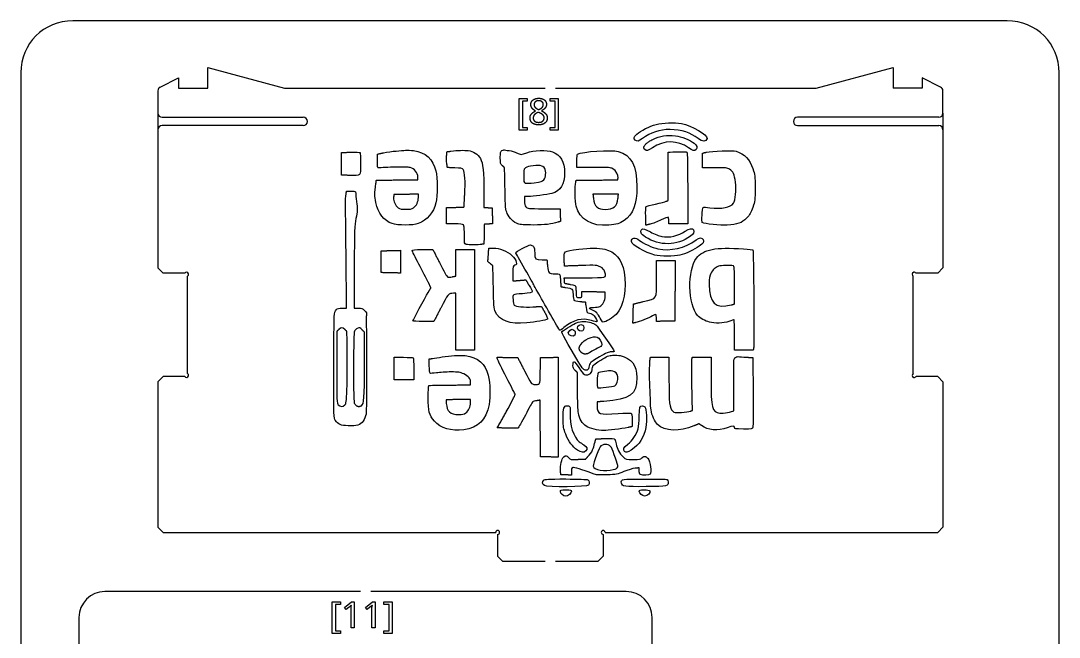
# Model space of a CAD drawing. Header units: millimetres. Extents: x 0 to 201, y 0 to 341.
# Drawn here: x 0 to 100, y 110.6 to 170 of the extents above; entities that cross this region are included whole.
import ezdxf

# ---------------------------------------------------------------- set-up
doc = ezdxf.new("R2010")
doc.units = ezdxf.units.MM
for name, color, linetype in [('Sketch', 7, 'CONTINUOUS'), ('Sketch002', 7, 'CONTINUOUS'), ('Sketch008', 7, 'CONTINUOUS'), ('Sketch011', 7, 'CONTINUOUS'), ('Sketch012', 7, 'CONTINUOUS')]:
    doc.layers.add(name, color=color, linetype=linetype)

msp = doc.modelspace()

# ---------------------------------------------------------------- linework, layer by layer
at = {"layer": 'Sketch'}
for p, q in [((95, 170), (5, 170)), ((0, 165), (0, 5)), ((100, 5), (100, 165))]:
    msp.add_line(p, q, dxfattribs=at)
for centre, start, end in [((5, 165), 90, 180), ((95, 165), 0, 90)]:
    msp.add_arc(centre, 5, start, end, dxfattribs=at)
at = {"layer": 'Sketch002'}
for p, q in [((32.7, 115), (8.1, 115)), ((58.3, 115), (33.7, 115)), ((5.6, 112.5), (5.6, 7.3)), ((60.8, 103.13), (60.8, 112.5))]:
    msp.add_line(p, q, dxfattribs=at)
for centre, start, end in [((8.1, 112.5), 90, 180), ((58.3, 112.5), 0, 90)]:
    msp.add_arc(centre, 2.5, start, end, dxfattribs=at)
at = {"layer": 'Sketch008'}
for p, q in [((18, 165.5), (25.41, 163.51)), ((18, 163.5), (18, 165.5)), ((76.59, 163.51), (84, 165.5)), ((84, 165.5), (84, 163.5)), ((13.42, 163.61), (15.2, 164.5)), ((15.2, 164.5), (15.2, 163.5)), ((88.58, 163.61), (86.8, 164.5)), ((86.8, 164.5), (86.8, 163.5)), ((13.2, 163.25), (13.2, 161.1)), ((15.2, 163.5), (18, 163.5)), ((25.52, 163.5), (50.5, 163.5)), ((51.5, 163.5), (76.48, 163.5)), ((86.8, 163.5), (84, 163.5)), ((88.8, 161.1), (88.8, 163.25)), ((13.2, 161.1), (13.2, 159.5)), ((88.8, 161.1), (88.8, 159.5)), ((13.6, 160.7), (27.2, 160.7)), ((88.4, 160.7), (74.8, 160.7)), ((13.2, 159.5), (13.2, 146.18)), ((27.2, 159.9), (13.6, 159.9)), ((74.8, 159.9), (88.4, 159.9)), ((88.8, 159.5), (88.8, 146.18)), ((13.7, 145.68), (13.2, 146.18)), ((88.8, 146.18), (88.3, 145.68)), ((15.79, 145.68), (13.7, 145.68)), ((16.07, 136), (16.07, 145.4)), ((85.94, 136), (85.94, 145.4)), ((88.3, 145.68), (86.21, 145.68)), ((13.2, 135.22), (13.7, 135.72)), ((13.2, 135.22), (13.2, 121.2)), ((15.79, 135.72), (13.7, 135.72)), ((88.3, 135.72), (86.21, 135.72)), ((88.3, 135.72), (88.8, 135.22)), ((88.8, 135.22), (88.8, 121.2)), ((13.7, 120.7), (13.2, 121.2)), ((88.8, 121.2), (88.3, 120.7)), ((13.7, 120.7), (45.74, 120.7)), ((45.92, 120.51), (45.92, 118.4)), ((56.08, 120.51), (56.08, 118.4)), ((56.26, 120.7), (88.3, 120.7)), ((46.42, 117.9), (45.92, 118.4)), ((56.08, 118.4), (55.58, 117.9)), ((50.5, 117.9), (46.42, 117.9)), ((55.58, 117.9), (51.5, 117.9))]:
    msp.add_line(p, q, dxfattribs=at)
for centre, radius, start, end in [((13.6, 163.25), 0.4, 116.5651, 180), ((25.52, 163.9), 0.4, -105, -90), ((76.48, 163.9), 0.4, -90, -75), ((88.4, 163.25), 0.4, 0, 63.4349), ((13.6, 161.1), 0.4, 180, -90), ((88.4, 161.1), 0.4, -90, 0), ((27.2, 160.3), 0.4, -90, 90), ((74.8, 160.3), 0.4, 90, -90), ((13.6, 159.5), 0.4, 90, 180), ((88.4, 159.5), 0.4, 0, 90), ((15.96, 145.57), 0.2, -60, 150), ((86.04, 145.57), 0.2, 30, 180), ((86.04, 145.57), 0.2, 180, -120), ((15.96, 135.83), 0.2, -150, 60), ((86.04, 135.83), 0.2, 120, 180), ((86.04, 135.83), 0.2, 180, -30), ((45.92, 120.7), 0.187, 0, 180), ((45.92, 120.7), 0.187, -90, 0), ((56.08, 120.7), 0.187, 0, 180), ((56.08, 120.7), 0.187, 180, -90)]:
    msp.add_arc(centre, radius, start, end, dxfattribs=at)
at = {"layer": 'Sketch011'}
for points, degree in [([(59.33, 159.07), (59.69, 159.4), (60.56, 159.85), (61.18, 160.01)], 3), ([(61.18, 160.01), (61.83, 160.18), (62.94, 160.22), (63.62, 160.09)], 3), ([(63.62, 160.09), (64.62, 159.9), (66.16, 159), (66.09, 158.65)], 3), ([(63.62, 160.09), (63.62, 160.09)], 1), ([(59.15, 158.51), (58.98, 158.69), (59, 158.77), (59.33, 159.07)], 3), ([(62.54, 159.52), (61.52, 159.52), (60.64, 159.24), (59.87, 158.65)], 3), ([(60.87, 158.57), (61.58, 158.91), (62.19, 159.01), (63.05, 158.92)], 3), ([(65.22, 158.65), (64.55, 159.21), (63.61, 159.52), (62.54, 159.52)], 3), ([(59.87, 158.65), (59.5, 158.37), (59.33, 158.34), (59.15, 158.51)], 3), ([(60.1, 157.58), (59.71, 157.98), (60.87, 158.57)], 2), ([(64.31, 157.75), (63.24, 158.5), (61.95, 158.51), (60.83, 157.77)], 3), ([(63.05, 158.92), (63.58, 158.86), (64.46, 158.51), (64.85, 158.2)], 3), ([(63.05, 158.92), (63.05, 158.92)], 1), ([(64.85, 158.2), (65.13, 157.98), (65.2, 157.75), (65.03, 157.58)], 3), ([(66.09, 158.65), (66.02, 158.33), (65.6, 158.33), (65.22, 158.65)], 3), ([(30.88, 157.31), (31.75, 157.33)], 1), ([(30.88, 156.22), (30.88, 157.31)], 1), ([(31.75, 157.33), (32.23, 157.34), (32.64, 157.32), (32.67, 157.3)], 3), ([(32.67, 157.3), (32.7, 157.27), (32.72, 156.78), (32.72, 156.2)], 3), ([(32.67, 157.3), (32.67, 157.3)], 1), ([(34.34, 157.15), (34.94, 157.28)], 1), ([(34.34, 156.48), (34.34, 157.15)], 1), ([(34.94, 157.28), (35.27, 157.35), (35.81, 157.43), (36.14, 157.45)], 3), ([(36.14, 157.45), (36.48, 157.48), (36.88, 157.51), (37.05, 157.53)], 3), ([(37.05, 157.53), (37.21, 157.54), (37.56, 157.52), (37.82, 157.49)], 3), ([(37.82, 157.49), (38.95, 157.34), (39.71, 156.65), (39.98, 155.53)], 3), ([(37.82, 157.49), (37.82, 157.49)], 1), ([(41.03, 156.24), (41, 156.46), (40.99, 156.8), (41.01, 157)], 3), ([(41.01, 157), (41.03, 157.38)], 1), ([(41.03, 157.38), (41.41, 157.43)], 1), ([(41.41, 157.43), (42.11, 157.52), (42.68, 157.54), (43.08, 157.49)], 3), ([(43.08, 157.49), (43.59, 157.42), (44.01, 157.14), (44.26, 156.72)], 3), ([(43.08, 157.49), (43.08, 157.49)], 1), ([(46.18, 156.82), (46.18, 157.33), (46.2, 157.42), (46.32, 157.49)], 3), ([(46.32, 157.49), (46.4, 157.53), (46.5, 157.57), (46.53, 157.56)], 3), ([(46.53, 157.56), (46.56, 157.56), (46.79, 157.52), (47.02, 157.49)], 3), ([(47.02, 157.49), (47.26, 157.45), (47.59, 157.36), (47.75, 157.27)], 3), ([(47.02, 157.49), (47.02, 157.49)], 1), ([(47.75, 157.27), (48.13, 157.08), (48.22, 157.08), (48.73, 157.28)], 3), ([(48.73, 157.28), (49.33, 157.51), (50.7, 157.57), (51.19, 157.38)], 3), ([(51.19, 157.38), (51.98, 157.08), (52.35, 156.43), (52.37, 155.35)], 3), ([(53.55, 156.48), (53.55, 156.83), (53.57, 157.13), (53.61, 157.15)], 3), ([(53.61, 157.15), (54.02, 157.4), (56.88, 157.58), (57.53, 157.4)], 3), ([(57.53, 157.4), (58.82, 157.03), (59.33, 156.08), (59.33, 153.99)], 3), ([(57.53, 157.4), (57.53, 157.4)], 1), ([(60.83, 157.77), (60.38, 157.48), (60.24, 157.44), (60.1, 157.58)], 3), ([(62.34, 157.34), (62.55, 157.35)], 1), ([(62.34, 155.01), (62.34, 157.34)], 1), ([(62.55, 157.35), (63.21, 157.37), (63.98, 157.38), (64.09, 157.36)], 3), ([(64.09, 157.36), (64.21, 157.33), (64.22, 157.05), (64.22, 153.88)], 3), ([(64.09, 157.36), (64.09, 157.36)], 1), ([(65.03, 157.58), (64.88, 157.44), (64.69, 157.48), (64.31, 157.75)], 3), ([(65.65, 157.24), (66.04, 157.34)], 1), ([(65.65, 156.54), (65.65, 157.24)], 1), ([(66.04, 157.34), (66.51, 157.45), (68.61, 157.52), (68.88, 157.43)], 3), ([(68.88, 157.43), (69.71, 157.15), (70.21, 156.63), (70.5, 155.75)], 3), ([(68.88, 157.43), (68.88, 157.43)], 1), ([(30.88, 155.13), (30.88, 156.22)], 1), ([(32.72, 156.2), (32.72, 154.98), (32.81, 155.07), (31.63, 155.1)], 3), ([(34.43, 155.82), (34.37, 155.81), (34.34, 156), (34.34, 156.48)], 3), ([(41.08, 155.85), (41.03, 156.24)], 1), ([(44.26, 156.72), (44.51, 156.3), (44.6, 155.43), (44.6, 153.46)], 3), ([(46.39, 156.03), (46.19, 156.21), (46.18, 156.26), (46.18, 156.82)], 3), ([(46.59, 155.84), (46.39, 156.03)], 1), ([(50.46, 155.77), (50.3, 156.06), (49.87, 156.13), (49.07, 155.99)], 3), ([(53.55, 155.85), (53.55, 156.48)], 1), ([(65.65, 155.84), (65.65, 156.54)], 1), ([(31.63, 155.1), (30.88, 155.13)], 1), ([(35.86, 155.89), (35.12, 155.86), (34.48, 155.83), (34.43, 155.82)], 3), ([(37.51, 155.85), (37.3, 155.91), (36.78, 155.92), (35.86, 155.89)], 3), ([(38.24, 154.96), (38.23, 155.35), (37.92, 155.74), (37.51, 155.85)], 3), ([(39.98, 155.53), (40.13, 154.87), (40.13, 153.14), (39.97, 152.46)], 3), ([(41.79, 155.83), (41.08, 155.85)], 1), ([(42.61, 155.66), (42.53, 155.78), (42.38, 155.81), (41.79, 155.83)], 3), ([(42.75, 153.22), (42.82, 154.51), (42.77, 155.45), (42.61, 155.66)], 3), ([(46.63, 153.83), (46.59, 155.84)], 1), ([(48.53, 155.78), (48.47, 155.71), (48.43, 155.42), (48.43, 155.03)], 3), ([(48.43, 155.03), (48.43, 154.52), (48.46, 154.4), (48.56, 154.36)], 3), ([(49.07, 155.99), (48.82, 155.94), (48.58, 155.85), (48.53, 155.78)], 3), ([(49.07, 155.99), (49.07, 155.99)], 1), ([(50.37, 154.67), (50.56, 154.89), (50.61, 155.5), (50.46, 155.77)], 3), ([(52.37, 155.35), (52.38, 154.24), (51.97, 153.57), (51.15, 153.36)], 3), ([(55.18, 155.86), (53.55, 155.85)], 1), ([(57.02, 155.74), (56.83, 155.86), (56.66, 155.88), (55.18, 155.86)], 3), ([(57.52, 154.88), (57.54, 155.13), (57.31, 155.54), (57.02, 155.74)], 3), ([(62.34, 152.68), (62.34, 155.01)], 1), ([(66.83, 155.84), (65.65, 155.84)], 1), ([(68.26, 155.69), (68.04, 155.82), (67.87, 155.84), (66.83, 155.84)], 3), ([(68.82, 154.44), (68.72, 155.19), (68.59, 155.49), (68.26, 155.69)], 3), ([(70.5, 155.75), (70.7, 155.17), (70.71, 155.04), (70.71, 153.89)], 3), ([(34.19, 152.5), (34.07, 153.07), (34.07, 153.39), (34.2, 154.32)], 3), ([(34.2, 154.32), (34.24, 154.64)], 1), ([(34.24, 154.64), (36.25, 154.66)], 1), ([(36.25, 154.66), (38.25, 154.68)], 1), ([(38.25, 154.68), (38.24, 154.96)], 1), ([(48.56, 154.36), (48.63, 154.33), (49.03, 154.35), (49.44, 154.39)], 3), ([(49.44, 154.39), (50.11, 154.47), (50.22, 154.5), (50.37, 154.67)], 3), ([(53.47, 152.15), (53.38, 152.49), (53.36, 154.11), (53.44, 154.44)], 3), ([(53.44, 154.44), (53.49, 154.63)], 1), ([(53.49, 154.63), (55.49, 154.65)], 1), ([(55.49, 154.65), (57.49, 154.67)], 1), ([(57.49, 154.67), (57.52, 154.88)], 1), ([(68.62, 152.41), (68.82, 152.72), (68.92, 153.72), (68.82, 154.44)], 3), ([(31.28, 152.04), (31.27, 152.58), (31.29, 153.15), (31.32, 153.3)], 3), ([(31.32, 153.3), (31.38, 153.59)], 1), ([(31.38, 153.59), (31.78, 153.59)], 1), ([(31.78, 153.59), (31.99, 153.59), (32.2, 153.56), (32.22, 153.53)], 3), ([(32.22, 153.53), (32.25, 153.51), (32.27, 153.36), (32.27, 153.22)], 3), ([(32.22, 153.53), (32.22, 153.53)], 1), ([(32.27, 153.22), (32.27, 153.07), (32.31, 152.67), (32.36, 152.34)], 3), ([(35.92, 153.25), (35.9, 152.95)], 1), ([(37.1, 153.27), (35.92, 153.25)], 1), ([(38.29, 153.29), (37.1, 153.27)], 1), ([(38.29, 152.97), (38.29, 153.29)], 1), ([(42.68, 152.04), (42.75, 153.22)], 1), ([(44.6, 153.46), (44.6, 152.01)], 1), ([(46.85, 151.42), (46.68, 151.8), (46.67, 151.93), (46.63, 153.83)], 3), ([(48.87, 153.06), (48.51, 153.06)], 1), ([(48.51, 153.06), (48.51, 152.65)], 1), ([(51.15, 153.36), (50.68, 153.24), (49.31, 153.06), (48.87, 153.06)], 3), ([(56.33, 153.28), (55.1, 153.28)], 1), ([(55.1, 153.28), (55.15, 152.87)], 1), ([(57.55, 153.28), (56.33, 153.28)], 1), ([(57.51, 152.86), (57.55, 153.28)], 1), ([(59.33, 153.99), (59.34, 152.34), (58.95, 151.33), (58.11, 150.75)], 3), ([(64.22, 153.88), (64.22, 150.43)], 1), ([(70.71, 153.89), (70.71, 152.72), (70.7, 152.61), (70.5, 152.02)], 3), ([(31.33, 146.69), (31.31, 149.1), (31.28, 151.51), (31.28, 152.04)], 3), ([(32.36, 152.34), (32.43, 151.8), (32.42, 151.64), (32.28, 150.95)], 3), ([(35.76, 150.45), (34.95, 150.73), (34.41, 151.43), (34.19, 152.5)], 3), ([(35.9, 152.95), (35.87, 152.59), (36.06, 152.19), (36.35, 151.98)], 3), ([(37.82, 151.98), (38.1, 152.18), (38.29, 152.58), (38.29, 152.97)], 3), ([(39.97, 152.46), (39.76, 151.52), (39.13, 150.78), (38.27, 150.45)], 3), ([(40.99, 152), (41.84, 152.02)], 1), ([(40.99, 151.22), (40.99, 152)], 1), ([(41.84, 152.02), (42.68, 152.04)], 1), ([(44.6, 152.01), (45, 151.99)], 1), ([(48.51, 152.65), (48.51, 152.37), (48.55, 152.2), (48.65, 152.07)], 3), ([(48.65, 152.07), (48.8, 151.9), (48.81, 151.89), (50.36, 151.89)], 3), ([(56.62, 150.3), (54.98, 150.17), (53.82, 150.85), (53.47, 152.15)], 3), ([(55.15, 152.87), (55.22, 152.12), (55.56, 151.82), (56.29, 151.82)], 3), ([(56.29, 151.82), (57.07, 151.83), (57.43, 152.13), (57.51, 152.86)], 3), ([(60.18, 151.16), (60.16, 151.64), (60.18, 152.06), (60.21, 152.09)], 3), ([(60.21, 152.09), (60.25, 152.12), (60.66, 152.23), (61.13, 152.34)], 3), ([(61.13, 152.34), (61.6, 152.45), (62.06, 152.57), (62.16, 152.61)], 3), ([(62.16, 152.61), (62.34, 152.68)], 1), ([(65.63, 150.55), (65.55, 150.6), (65.62, 151.93), (65.71, 152.02)], 3), ([(65.71, 152.02), (65.74, 152.04), (66.03, 152.03), (66.36, 151.99)], 3), ([(66.36, 151.99), (67.53, 151.85), (68.35, 152.01), (68.62, 152.41)], 3), ([(70.5, 152.02), (70.32, 151.5), (70.21, 151.31), (69.89, 150.99)], 3), ([(36.35, 151.98), (36.51, 151.86), (36.68, 151.83), (37.08, 151.83)], 3), ([(37.08, 151.83), (37.49, 151.83), (37.65, 151.86), (37.82, 151.98)], 3), ([(40.99, 150.43), (40.99, 151.22)], 1), ([(45, 151.99), (45.39, 151.97)], 1), ([(45.39, 151.97), (45.41, 151.2)], 1), ([(45.41, 151.2), (45.43, 150.44)], 1), ([(47.88, 150.42), (47.46, 150.57), (47.05, 150.97), (46.85, 151.42)], 3), ([(50.36, 151.89), (51.93, 151.89)], 1), ([(51.93, 151.89), (51.95, 151.28)], 1), ([(51.95, 151.28), (51.97, 150.67)], 1), ([(60.2, 150.3), (60.18, 151.16)], 1), ([(62.33, 151.06), (62.31, 151.09), (62, 150.97), (61.66, 150.81)], 3), ([(62.41, 150.65), (62.39, 150.96), (62.38, 151.01), (62.33, 151.06)], 3), ([(32.28, 150.95), (32.13, 150.21), (32.12, 149.95), (32.12, 146.24)], 3), ([(38.27, 150.45), (37.79, 150.27), (36.27, 150.27), (35.76, 150.45)], 3), ([(41.77, 150.43), (40.99, 150.43)], 1), ([(42.63, 150.34), (42.57, 150.4), (42.27, 150.43), (41.77, 150.43)], 3), ([(42.72, 149.37), (42.72, 150.25), (42.63, 150.34)], 2), ([(44.64, 150.39), (44.62, 149.44)], 1), ([(45.04, 150.41), (44.64, 150.39)], 1), ([(45.43, 150.44), (45.04, 150.41)], 1), ([(49.37, 150.32), (48.54, 150.32), (48.08, 150.35), (47.88, 150.42)], 3), ([(51.73, 150.59), (51.09, 150.39), (50.49, 150.32), (49.37, 150.32)], 3), ([(51.97, 150.67), (51.73, 150.59)], 1), ([(58.11, 150.75), (57.67, 150.46), (57.37, 150.36), (56.62, 150.3)], 3), ([(60.61, 150.4), (60.2, 150.3)], 1), ([(61.66, 150.81), (61.31, 150.64), (60.84, 150.46), (60.61, 150.4)], 3), ([(62.42, 150.43), (62.41, 150.65)], 1), ([(63.32, 150.43), (62.42, 150.43)], 1), ([(64.22, 150.43), (63.32, 150.43)], 1), ([(63.99, 149.72), (64.39, 150), (64.7, 150.05), (64.78, 149.86)], 3), ([(68.02, 150.3), (67.38, 150.26), (65.83, 150.43), (65.63, 150.55)], 3), ([(69.89, 150.99), (69.43, 150.51), (69.02, 150.36), (68.02, 150.3)], 3), ([(42.89, 148.45), (42.73, 148.49), (42.72, 148.52), (42.72, 149.37)], 3), ([(44.62, 149.44), (44.6, 148.49)], 1), ([(58.81, 148.72), (58.81, 149.13), (59.17, 149.18), (59.58, 148.84)], 3), ([(60.17, 149.16), (59.69, 149.48), (59.58, 149.7), (59.83, 149.91)], 3), ([(59.83, 149.91), (59.93, 149.99), (60.05, 149.95), (60.64, 149.65)], 3), ([(64.48, 149.23), (63.19, 148.31), (61.49, 148.28), (60.17, 149.16)], 3), ([(60.64, 149.65), (61.01, 149.46), (61.51, 149.26), (61.73, 149.22)], 3), ([(61.73, 149.22), (62.44, 149.07), (63.34, 149.27), (63.99, 149.72)], 3), ([(64.78, 149.86), (64.87, 149.6), (64.81, 149.47), (64.48, 149.23)], 3), ([(64.78, 149.86), (64.78, 149.86)], 1), ([(65.04, 148.89), (65.36, 149.12), (65.63, 149.13), (65.72, 148.91)], 3), ([(44.36, 148.45), (44.07, 148.39), (43.11, 148.39), (42.89, 148.45)], 3), ([(44.6, 148.49), (44.36, 148.45)], 1), ([(45.03, 147.44), (45.07, 148.1)], 1), ([(45.07, 148.1), (45.53, 148.1)], 1), ([(45.53, 148.1), (45.84, 148.09), (46.13, 148.03), (46.44, 147.91)], 3), ([(47.66, 147.65), (47.64, 147.76), (48.86, 148.39), (49.08, 148.4)], 3), ([(49.08, 148.4), (49.17, 148.4), (49.29, 148.34), (49.36, 148.26)], 3), ([(49.36, 148.26), (49.45, 148.16), (49.49, 147.98), (49.49, 147.62)], 3), ([(49.36, 148.26), (49.36, 148.26)], 1), ([(53.73, 147.99), (54.83, 148.12), (55.61, 148.12), (56.25, 147.98)], 3), ([(61.06, 147.42), (60.11, 147.66), (58.81, 148.41), (58.81, 148.72)], 3), ([(59.58, 148.84), (59.93, 148.55), (60.83, 148.14), (61.35, 148.03)], 3), ([(61.35, 148.03), (62.57, 147.77), (63.94, 148.09), (65.04, 148.89)], 3), ([(65.32, 148.27), (64.85, 147.93), (64.02, 147.55), (63.47, 147.41)], 3), ([(65.07, 147.13), (65.72, 147.98), (66.9, 148.21), (69.59, 148.01)], 3), ([(65.72, 148.91), (65.8, 148.66), (65.76, 148.59), (65.32, 148.27)], 3), ([(65.72, 148.91), (65.72, 148.91)], 1), ([(69.59, 148.01), (70.08, 147.97), (70.5, 147.93), (70.51, 147.92)], 3), ([(69.59, 148.01), (69.59, 148.01)], 1), ([(34.72, 147.83), (35.64, 147.86)], 1), ([(34.72, 146.78), (34.72, 147.83)], 1), ([(35.64, 147.86), (36.56, 147.88)], 1), ([(36.56, 147.88), (36.56, 146.78)], 1), ([(37.69, 147.85), (37.69, 147.92), (37.93, 147.95), (38.68, 147.95)], 3), ([(38.33, 146.56), (37.98, 147.22), (37.69, 147.8), (37.69, 147.85)], 3), ([(38.68, 147.95), (39.68, 147.95)], 1), ([(39.68, 147.95), (40.35, 146.64)], 1), ([(41.89, 146.68), (41.89, 147.95)], 1), ([(41.89, 147.95), (42.8, 147.95)], 1), ([(42.8, 147.95), (43.7, 147.95)], 1), ([(43.7, 147.95), (43.7, 143.1)], 1), ([(44.98, 146.79), (45.03, 147.44)], 1), ([(46.44, 147.91), (47.13, 147.63), (47.62, 147.18), (47.72, 146.73)], 3), ([(46.44, 147.91), (46.44, 147.91)], 1), ([(48.55, 146.06), (48.07, 146.89), (47.67, 147.61), (47.66, 147.65)], 3), ([(49.49, 147.62), (49.49, 147.03), (49.55, 146.97), (50.22, 146.97)], 3), ([(52.33, 146.93), (52.29, 147.85), (52.22, 147.8), (53.73, 147.99)], 3), ([(56.25, 147.98), (57.24, 147.77), (57.88, 147.01), (58.1, 145.78)], 3), ([(56.25, 147.98), (56.25, 147.98)], 1), ([(63.47, 147.41), (62.93, 147.28), (61.59, 147.28), (61.06, 147.42)], 3), ([(65.17, 141.59), (64.25, 142.64), (64.18, 145.98), (65.07, 147.13)], 3), ([(70.51, 147.92), (70.56, 147.87), (70.63, 138.78), (70.58, 138.53)], 3), ([(31.38, 142.31), (31.33, 146.69)], 1), ([(32.12, 146.24), (32.12, 142.31)], 1), ([(34.72, 145.73), (34.72, 146.78)], 1), ([(36.56, 146.78), (36.56, 145.69)], 1), ([(39.24, 144.81), (39.09, 145.11), (38.68, 145.9), (38.33, 146.56)], 3), ([(40.35, 146.64), (40.72, 145.91), (41.06, 145.31), (41.11, 145.29)], 3), ([(41.89, 145.4), (41.89, 146.68)], 1), ([(45.22, 146.59), (44.98, 146.79)], 1), ([(45.46, 146.39), (45.22, 146.59)], 1), ([(45.51, 144.33), (45.46, 146.39)], 1), ([(47.58, 146.45), (47.39, 146.37), (47.38, 146.36), (47.38, 145.65)], 3), ([(47.72, 146.73), (47.77, 146.55), (47.74, 146.51), (47.58, 146.45)], 3), ([(49.41, 144.53), (49.41, 144.55), (49.02, 145.24), (48.55, 146.06)], 3), ([(50.22, 146.97), (50.67, 146.97)], 1), ([(50.67, 146.97), (50.72, 146.37)], 1), ([(50.72, 146.37), (50.78, 145.67), (50.83, 145.62), (51.47, 145.62)], 3), ([(52.36, 146.36), (52.33, 146.93)], 1), ([(53.91, 146.41), (52.36, 146.36)], 1), ([(55.8, 146.28), (55.47, 146.45), (55.44, 146.46), (53.91, 146.41)], 3), ([(56.24, 145.78), (56.16, 146.05), (56.08, 146.14), (55.8, 146.28)], 3), ([(61.21, 145.13), (61.21, 146.9)], 1), ([(61.21, 146.9), (62.12, 146.9)], 1), ([(62.12, 146.9), (63.02, 146.9)], 1), ([(63.02, 146.9), (63, 143.98)], 1), ([(67.2, 146.34), (66.84, 146.21), (66.65, 146.03), (66.45, 145.65)], 3), ([(68.6, 146.39), (68.31, 146.47), (67.47, 146.43), (67.2, 146.34)], 3), ([(67.2, 146.34), (67.2, 146.34)], 1), ([(68.73, 144.53), (68.73, 146.21), (68.72, 146.36), (68.6, 146.39)], 3), ([(35.64, 145.71), (34.72, 145.73)], 1), ([(36.56, 145.69), (35.64, 145.71)], 1), ([(41.11, 145.29), (41.16, 145.27), (41.35, 145.29), (41.54, 145.33)], 3), ([(41.54, 145.33), (41.89, 145.4)], 1), ([(47.38, 145.65), (47.38, 144.93)], 1), ([(48.01, 144.98), (48.63, 145.03)], 1), ([(48.63, 145.03), (48.95, 144.5)], 1), ([(51.47, 145.62), (51.88, 145.62), (51.89, 145.61), (51.93, 145.37)], 3), ([(51.93, 145.37), (51.95, 145.24), (51.98, 144.96), (51.99, 144.75)], 3), ([(52.36, 144.96), (52.33, 145.24)], 1), ([(52.33, 145.24), (54.3, 145.24)], 1), ([(54.3, 145.24), (56.49, 145.24), (56.42, 145.22), (56.24, 145.78)], 3), ([(58.1, 145.78), (58.38, 144.19), (58.07, 142.53), (57.34, 141.71)], 3), ([(59.93, 142.94), (61.35, 143.29), (61.21, 143.05), (61.21, 145.13)], 3), ([(66.45, 145.65), (66.32, 145.41), (66.3, 145.22), (66.3, 144.6)], 3), ([(39.5, 144.27), (39.24, 144.81)], 1), ([(39.24, 143.83), (39.5, 144.27)], 1), ([(45.67, 142), (45.57, 142.22), (45.54, 142.65), (45.51, 144.33)], 3), ([(47.38, 144.93), (48.01, 144.98)], 1), ([(48.95, 144.5), (49.12, 144.21), (49.26, 143.94), (49.26, 143.9)], 3), ([(49.8, 143.84), (49.58, 144.2), (49.41, 144.51), (49.41, 144.53)], 3), ([(51.99, 144.75), (52, 144.38)], 1), ([(52, 144.38), (52.46, 144.3)], 1), ([(52.38, 144.68), (52.36, 144.96)], 1), ([(52.93, 144.57), (52.38, 144.68)], 1), ([(52.46, 144.3), (53.16, 144.17), (53.14, 144.18), (53.19, 143.64)], 3), ([(53.48, 144.31), (53.47, 144.45), (53.39, 144.49), (52.93, 144.57)], 3), ([(53.5, 143.96), (53.5, 144.07), (53.48, 144.22), (53.48, 144.31)], 3), ([(66.3, 144.6), (66.31, 142.76), (66.88, 142.23), (68.41, 142.62)], 3), ([(68.73, 142.71), (68.73, 144.53)], 1), ([(37.76, 141.08), (37.76, 141.14), (38.9, 143.25), (39.24, 143.83)], 3), ([(41.67, 143.74), (41.2, 143.74), (41.13, 143.66), (40.44, 142.32)], 3), ([(41.89, 143.74), (41.67, 143.74)], 1), ([(41.89, 140.99), (41.89, 143.74)], 1), ([(43.7, 143.1), (43.7, 138.25)], 1), ([(48.32, 143.7), (47.32, 143.62), (47.36, 143.64), (47.4, 143.13)], 3), ([(47.4, 143.13), (47.41, 142.88), (47.46, 142.65), (47.5, 142.61)], 3), ([(49.26, 143.9), (49.26, 143.81), (49.03, 143.76), (48.32, 143.7)], 3), ([(51, 141.71), (50.55, 142.51), (50.01, 143.47), (49.8, 143.84)], 3), ([(53.19, 143.64), (53.21, 143.37), (53.25, 143.12), (53.27, 143.08)], 3), ([(53.27, 143.08), (53.3, 143.04), (53.55, 142.98), (53.84, 142.95)], 3), ([(53.53, 143.53), (53.53, 143.67), (53.51, 143.86), (53.5, 143.96)], 3), ([(53.77, 143.29), (53.57, 143.29), (53.54, 143.31), (53.53, 143.53)], 3), ([(54, 143.59), (54, 143.3), (53.98, 143.29), (53.77, 143.29)], 3), ([(55.14, 143.87), (54, 143.89)], 1), ([(54, 143.89), (54, 143.59)], 1), ([(56.29, 143.85), (55.14, 143.87)], 1), ([(55.76, 142.47), (56.06, 142.61), (56.27, 143.01), (56.28, 143.46)], 3), ([(56.28, 143.46), (56.29, 143.85)], 1), ([(63, 143.98), (62.98, 141.07)], 1), ([(30.19, 141.51), (30.23, 142.17), (30.36, 142.31), (30.97, 142.31)], 3), ([(30.97, 142.31), (31.38, 142.31)], 1), ([(32.12, 142.31), (32.5, 142.31)], 1), ([(32.5, 142.31), (32.83, 142.31), (32.92, 142.28), (33.11, 142.08)], 3), ([(33.11, 142.08), (33.31, 141.89), (33.33, 141.82), (33.29, 141.61)], 3), ([(40.44, 142.32), (39.78, 141.03)], 1), ([(47.5, 142.61), (47.65, 142.46), (48.47, 142.38), (49.31, 142.43)], 3), ([(49.31, 142.43), (50.14, 142.48)], 1), ([(50.14, 142.48), (50.46, 141.9)], 1), ([(53.84, 142.95), (54.37, 142.9)], 1), ([(54.37, 142.9), (54.41, 142.55)], 1), ([(54.41, 142.55), (54.49, 141.9), (54.5, 141.88), (54.78, 141.83)], 3), ([(54.98, 142.16), (54.63, 142.3), (54.7, 142.38), (55.16, 142.38)], 3), ([(55.8, 141.34), (55.6, 141.75), (55.36, 142), (54.98, 142.16)], 3), ([(55.16, 142.38), (55.38, 142.38), (55.65, 142.42), (55.76, 142.47)], 3), ([(58.97, 141.79), (59, 142.71)], 1), ([(59, 142.71), (59.93, 142.94)], 1), ([(68.41, 142.62), (68.73, 142.71)], 1), ([(30.14, 136.36), (30.15, 138.91), (30.17, 141.23), (30.19, 141.51)], 3), ([(33.29, 141.61), (33.26, 141.48), (33.25, 141.3), (33.25, 141.22)], 3), ([(33.25, 141.22), (33.31, 140.49), (33.31, 132.43), (33.25, 132.1)], 3), ([(38.77, 141.03), (38.21, 141.03), (37.76, 141.05), (37.76, 141.08)], 3), ([(39.78, 141.03), (38.77, 141.03)], 1), ([(48.72, 140.88), (47.05, 140.73), (46.09, 141.08), (45.67, 142)], 3), ([(50.72, 141.26), (50.59, 141.15), (49.59, 140.96), (48.72, 140.88)], 3), ([(50.46, 141.9), (50.64, 141.58), (50.75, 141.29), (50.72, 141.26)], 3), ([(51.89, 140.18), (51.85, 140.22), (51.46, 140.9), (51, 141.71)], 3), ([(54.96, 141.11), (54.08, 141.41), (53.22, 141.19), (52.31, 140.43)], 3), ([(53.53, 140.9), (53.91, 141.05), (54.53, 141.06), (54.91, 140.92)], 3), ([(54.78, 141.83), (54.93, 141.8), (55.12, 141.69), (55.23, 141.56)], 3), ([(55.48, 140.98), (55.46, 140.97), (55.23, 141.02), (54.96, 141.11)], 3), ([(55.23, 141.56), (55.42, 141.33), (55.54, 141.05), (55.48, 140.98)], 3), ([(56.08, 140.96), (56.02, 140.96), (55.9, 141.13), (55.8, 141.34)], 3), ([(57.34, 141.71), (57.07, 141.41), (56.3, 140.96), (56.08, 140.96)], 3), ([(58.95, 140.86), (58.97, 141.79)], 1), ([(60.82, 141.56), (60.47, 141.35), (59.52, 140.97), (59.21, 140.91)], 3), ([(61.21, 141.37), (61.21, 141.75), (61.17, 141.77), (60.82, 141.56)], 3), ([(61.21, 141.03), (61.21, 141.37)], 1), ([(62.1, 141.05), (61.21, 141.03)], 1), ([(62.98, 141.07), (62.1, 141.05)], 1), ([(66.31, 140.96), (65.93, 141.06), (65.37, 141.37), (65.17, 141.59)], 3), ([(68.19, 141.03), (67.67, 140.85), (66.83, 140.82), (66.31, 140.96)], 3), ([(68.69, 141.18), (68.67, 141.18), (68.44, 141.11), (68.19, 141.03)], 3), ([(68.73, 139.72), (68.73, 140.52), (68.71, 141.18), (68.69, 141.18)], 3), ([(30.64, 140.25), (30.43, 140.07)], 1), ([(30.43, 140.07), (30.43, 136.61)], 1), ([(31.2, 140.25), (30.94, 140.47), (30.9, 140.47), (30.64, 140.25)], 3), ([(30.64, 140.25), (30.64, 140.25)], 1), ([(31.41, 140.07), (31.2, 140.25)], 1), ([(31.43, 137.98), (31.41, 140.07)], 1), ([(32.13, 140.08), (32.07, 139.96), (32.05, 138.84), (32.05, 136.54)], 3), ([(32.4, 140.35), (32.3, 140.3), (32.18, 140.18), (32.13, 140.08)], 3), ([(32.88, 140.21), (32.63, 140.46), (32.64, 140.46), (32.4, 140.35)], 3), ([(32.4, 140.35), (32.4, 140.35)], 1), ([(33.1, 139.99), (32.88, 140.21)], 1), ([(41.89, 138.25), (41.89, 140.99)], 1), ([(52.31, 140.43), (52.11, 140.26), (51.92, 140.15), (51.89, 140.18)], 3), ([(53.69, 137.16), (52.65, 138.89), (52.03, 140), (52.09, 140.05)], 3), ([(52.09, 140.05), (52.48, 140.33), (53.27, 140.8), (53.53, 140.9)], 3), ([(52.72, 139.94), (52.72, 140.04), (52.99, 140.28), (53.09, 140.28)], 3), ([(53.09, 140.28), (53.11, 140.28), (53.19, 140.24), (53.26, 140.2)], 3), ([(53.26, 140.2), (53.4, 140.12), (53.43, 139.94), (53.35, 139.72)], 3), ([(53.26, 140.2), (53.26, 140.2)], 1), ([(53.62, 140.38), (53.62, 140.67), (53.84, 140.8), (54.13, 140.68)], 3), ([(54.11, 140.13), (53.94, 139.99), (53.62, 140.15), (53.62, 140.38)], 3), ([(54.13, 140.68), (54.26, 140.63), (54.25, 140.24), (54.11, 140.13)], 3), ([(54.13, 140.68), (54.13, 140.68)], 1), ([(54.91, 140.92), (55.06, 140.86), (55.27, 140.77), (55.37, 140.7)], 3), ([(54.91, 140.92), (54.91, 140.92)], 1), ([(55.37, 140.7), (55.52, 140.6), (57.15, 138.27), (57.15, 138.14)], 3), ([(59.21, 140.91), (58.95, 140.86)], 1), ([(33.1, 136.87), (33.1, 139.99)], 1), ([(53.35, 139.72), (53.25, 139.47), (52.72, 139.66), (52.72, 139.94)], 3), ([(53.94, 138.82), (54.17, 139.12), (54.29, 139.21), (54.64, 139.37)], 3), ([(54.64, 139.37), (55.05, 139.56), (55.28, 139.6), (55.51, 139.52)], 3), ([(55.51, 139.52), (55.72, 139.44), (55.95, 139.06), (55.95, 138.78)], 3), ([(55.51, 139.52), (55.51, 139.52)], 1), ([(68.73, 138.25), (68.73, 139.72)], 1), ([(42.8, 138.25), (41.89, 138.25)], 1), ([(43.7, 138.25), (42.8, 138.25)], 1), ([(53.96, 138.06), (53.61, 138.4), (53.94, 138.82)], 2), ([(54.85, 138.07), (54.31, 137.7), (53.96, 138.06)], 2), ([(55.54, 138.44), (55.32, 138.35), (55.01, 138.18), (54.85, 138.07)], 3), ([(55.95, 138.78), (55.95, 138.66), (55.85, 138.58), (55.54, 138.44)], 3), ([(56.86, 138.1), (56.63, 138.1), (56.38, 137.99), (55.74, 137.61)], 3), ([(57.15, 138.14), (57.15, 138.12), (57.02, 138.1), (56.86, 138.1)], 3), ([(69.63, 138.25), (68.73, 138.25)], 1), ([(70.53, 138.25), (69.63, 138.25)], 1), ([(70.58, 138.53), (70.53, 138.25)], 1), ([(31.41, 134.5), (31.43, 135.26), (31.45, 136.82), (31.43, 137.98)], 3), ([(35.96, 136.48), (35.96, 137.57)], 1), ([(35.96, 137.57), (36.85, 137.57)], 1), ([(36.85, 137.57), (37.33, 137.57), (37.76, 137.55), (37.79, 137.52)], 3), ([(37.79, 137.52), (37.81, 137.5), (37.84, 137.01), (37.84, 136.43)], 3), ([(37.79, 137.52), (37.79, 137.52)], 1), ([(39.34, 137.41), (39.66, 137.46)], 1), ([(39.34, 136.75), (39.34, 137.41)], 1), ([(39.66, 137.46), (39.83, 137.49), (40.25, 137.55), (40.58, 137.61)], 3), ([(40.58, 137.61), (41.35, 137.75), (42.27, 137.79), (42.8, 137.73)], 3), ([(42.8, 137.73), (44.02, 137.57), (44.75, 136.95), (45.01, 135.84)], 3), ([(42.8, 137.73), (42.8, 137.73)], 1), ([(45.91, 137.39), (45.86, 137.58)], 1), ([(45.86, 137.58), (46.85, 137.56)], 1), ([(46.78, 135.62), (46.33, 136.49), (45.94, 137.28), (45.91, 137.39)], 3), ([(46.85, 137.56), (47.85, 137.54)], 1), ([(47.85, 137.54), (48.51, 136.26)], 1), ([(50.03, 136.28), (50.05, 137.54)], 1), ([(50.05, 137.54), (50.9, 137.56)], 1), ([(50.9, 137.56), (51.74, 137.58)], 1), ([(51.74, 137.58), (51.74, 132.76)], 1), ([(53.17, 136.76), (53.19, 137.31), (53.26, 137.29), (53.73, 136.59)], 3), ([(54.41, 136.33), (54.21, 136.33), (54.15, 136.41), (53.69, 137.16)], 3), ([(54.85, 137.03), (54.81, 136.98), (54.75, 136.8), (54.71, 136.63)], 3), ([(55.74, 137.61), (55.28, 137.34), (54.88, 137.08), (54.85, 137.03)], 3), ([(55.09, 136.75), (55.11, 136.81), (55.45, 137.06), (55.85, 137.3)], 3), ([(55.85, 137.3), (56.46, 137.68), (56.63, 137.74), (56.99, 137.77)], 3), ([(56.99, 137.77), (57.23, 137.78), (57.56, 137.76), (57.73, 137.73)], 3), ([(57.73, 137.73), (58.8, 137.5), (59.32, 136.81), (59.33, 135.61)], 3), ([(57.73, 137.73), (57.73, 137.73)], 1), ([(60.69, 132.51), (60.6, 133.12), (60.51, 136.79), (60.58, 137.22)], 3), ([(60.58, 137.22), (60.63, 137.57)], 1), ([(60.63, 137.57), (61.52, 137.57)], 1), ([(61.52, 137.57), (62.42, 137.57)], 1), ([(62.42, 137.57), (62.42, 135.47)], 1), ([(64.63, 134.82), (64.6, 136.12), (64.6, 137.27), (64.62, 137.38)], 3), ([(64.62, 137.38), (64.67, 137.57)], 1), ([(64.67, 137.57), (65.57, 137.57)], 1), ([(65.57, 137.57), (66.47, 137.57)], 1), ([(66.47, 137.57), (66.47, 135.47)], 1), ([(68.67, 134.94), (68.64, 137.16), (68.65, 137.41), (68.76, 137.52)], 3), ([(68.76, 137.52), (68.83, 137.59), (68.98, 137.64), (69.09, 137.64)], 3), ([(69.09, 137.64), (69.2, 137.63), (69.56, 137.6), (69.89, 137.58)], 3), ([(69.89, 137.58), (70.5, 137.54)], 1), ([(69.89, 137.58), (69.89, 137.58)], 1), ([(70.5, 137.54), (70.52, 134.27)], 1), ([(30.29, 131.51), (30.13, 131.72), (30.13, 131.78), (30.14, 136.36)], 3), ([(30.43, 136.61), (30.43, 133.32), (30.44, 133.15), (30.57, 133)], 3), ([(32.05, 136.54), (32.05, 133.2), (32.05, 133.19), (32.21, 133.01)], 3), ([(32.8, 132.91), (33.06, 133.05), (33.1, 133.62), (33.1, 136.87)], 3), ([(35.96, 135.39), (35.96, 136.48)], 1), ([(37.84, 136.43), (37.84, 135.39)], 1), ([(39.41, 136.04), (39.37, 136.06), (39.34, 136.38), (39.34, 136.75)], 3), ([(40.03, 136.07), (39.72, 136.03), (39.45, 136.01), (39.41, 136.04)], 3), ([(41.42, 136.16), (40.96, 136.16), (40.33, 136.12), (40.03, 136.07)], 3), ([(42.67, 135.97), (42.3, 136.14), (42.16, 136.16), (41.42, 136.16)], 3), ([(48.51, 136.26), (49.14, 135.04), (49.19, 134.98), (49.42, 134.96)], 3), ([(49.83, 134.98), (50.01, 135.02), (50.01, 135.03), (50.03, 136.28)], 3), ([(53.4, 136.3), (53.23, 136.45), (53.17, 136.57), (53.17, 136.76)], 3), ([(53.62, 136.09), (53.4, 136.3)], 1), ([(53.62, 134.36), (53.62, 136.09)], 1), ([(53.73, 136.59), (54.22, 135.86), (54.37, 135.77), (54.74, 135.95)], 3), ([(54.71, 136.63), (54.64, 136.37), (54.61, 136.33), (54.41, 136.33)], 3), ([(54.74, 135.95), (54.91, 136.04), (54.98, 136.14), (55.01, 136.35)], 3), ([(55.01, 136.35), (55.04, 136.51), (55.08, 136.69), (55.09, 136.75)], 3), ([(55.6, 136.06), (55.47, 135.96), (55.46, 134.67), (55.58, 134.63)], 3), ([(56.22, 136.22), (55.93, 136.18), (55.65, 136.11), (55.6, 136.06)], 3), ([(56.78, 136.28), (56.76, 136.29), (56.51, 136.26), (56.22, 136.22)], 3), ([(56.22, 136.22), (56.22, 136.22)], 1), ([(57, 136.24), (56.9, 136.26), (56.8, 136.28), (56.78, 136.28)], 3), ([(57.49, 135.7), (57.44, 136.02), (57.28, 136.19), (57, 136.24)], 3), ([(36.9, 135.39), (35.96, 135.39)], 1), ([(37.84, 135.39), (36.9, 135.39)], 1), ([(43.31, 135.11), (43.35, 135.46), (43.13, 135.77), (42.67, 135.97)], 3), ([(43.29, 134.91), (43.31, 135.11)], 1), ([(45.01, 135.84), (45.21, 135.04), (45.24, 133.81), (45.09, 133.03)], 3), ([(47.61, 133.96), (47.61, 134.01), (47.24, 134.75), (46.78, 135.62)], 3), ([(59.33, 135.61), (59.34, 133.97), (58.69, 133.5), (56.16, 133.32)], 3), ([(57.2, 134.82), (57.38, 134.89), (57.55, 135.38), (57.49, 135.7)], 3), ([(62.42, 135.47), (62.42, 133.19), (62.47, 132.7), (62.77, 132.4)], 3), ([(66.47, 135.47), (66.47, 132.65), (66.56, 132.31), (67.33, 132.2)], 3), ([(31.21, 132.98), (31.34, 133.1), (31.36, 133.29), (31.41, 134.5)], 3), ([(39.23, 133.69), (39.24, 134.3), (39.26, 134.82), (39.29, 134.84)], 3), ([(39.29, 134.84), (39.32, 134.87), (40.23, 134.9), (41.31, 134.9)], 3), ([(41.31, 134.9), (43.29, 134.91)], 1), ([(49.42, 134.96), (49.55, 134.94), (49.74, 134.95), (49.83, 134.98)], 3), ([(53.7, 132.19), (53.66, 132.44), (53.62, 133.42), (53.62, 134.36)], 3), ([(55.58, 134.63), (55.68, 134.6), (57.04, 134.76), (57.2, 134.82)], 3), ([(64.68, 132.46), (64.63, 134.82)], 1), ([(68.65, 132.43), (68.67, 132.46), (68.68, 133.58), (68.67, 134.94)], 3), ([(70.52, 134.27), (70.53, 132.47), (70.52, 130.92), (70.5, 130.83)], 3), ([(32.21, 133.01), (32.47, 132.73), (32.8, 132.91)], 2), ([(39.83, 131.43), (39.32, 132.02), (39.22, 132.36), (39.23, 133.69)], 3), ([(42.14, 133.5), (40.95, 133.48)], 1), ([(40.95, 133.48), (40.98, 133.11)], 1), ([(40.98, 133.11), (41.03, 132.36), (41.37, 132.06), (42.17, 132.05)], 3), ([(43.32, 133.52), (42.14, 133.5)], 1), ([(45.09, 133.03), (44.81, 131.52), (44.07, 130.79), (42.65, 130.59)], 3), ([(42.85, 132.21), (43.13, 132.42), (43.32, 132.81), (43.32, 133.2)], 3), ([(43.32, 133.2), (43.32, 133.52)], 1), ([(46.75, 132.33), (47.22, 133.18), (47.61, 133.92), (47.61, 133.96)], 3), ([(49.29, 133.28), (49.25, 133.25), (48.93, 132.67), (48.59, 132.01)], 3), ([(49.69, 133.39), (49.52, 133.37), (49.34, 133.32), (49.29, 133.28)], 3), ([(50.01, 133.44), (49.69, 133.39)], 1), ([(50.03, 130.72), (50.01, 133.44)], 1), ([(56.16, 133.32), (55.5, 133.28)], 1), ([(55.5, 133.28), (55.5, 132.84)], 1), ([(30.57, 133), (30.75, 132.8), (31.03, 132.79), (31.21, 132.98)], 3), ([(33.25, 132.1), (33.21, 131.87), (33.09, 131.58), (32.98, 131.43)], 3), ([(42.17, 132.05), (42.53, 132.05), (42.69, 132.09), (42.85, 132.21)], 3), ([(45.89, 130.77), (46.75, 132.33)], 1), ([(48.59, 132.01), (48.25, 131.34), (47.93, 130.78), (47.88, 130.76)], 3), ([(51.74, 132.76), (51.74, 127.95)], 1), ([(52.23, 131.67), (52.23, 132.67), (52.3, 132.91), (52.6, 132.91)], 3), ([(52.6, 132.91), (52.7, 132.91), (52.82, 132.87), (52.86, 132.81)], 3), ([(52.9, 132.15), (52.81, 131.15), (53.25, 129.8), (53.78, 129.42)], 3), ([(52.86, 132.81), (52.92, 132.74), (52.94, 132.53), (52.9, 132.15)], 3), ([(52.86, 132.81), (52.86, 132.81)], 1), ([(54.45, 130.93), (54.06, 131.19), (53.81, 131.62), (53.7, 132.19)], 3), ([(55.5, 132.84), (55.5, 132.1), (55.69, 132.03), (57.52, 132.15)], 3), ([(57.52, 132.15), (58.16, 132.19), (58.73, 132.21), (58.78, 132.19)], 3), ([(58.78, 132.19), (58.85, 132.16), (58.88, 131.98), (58.88, 131.52)], 3), ([(59.56, 131.9), (59.56, 132.75), (59.61, 132.91), (59.87, 132.91)], 3), ([(59.87, 132.91), (59.93, 132.91), (60.03, 132.86), (60.09, 132.8)], 3), ([(60.09, 132.8), (60.26, 132.59), (60.31, 131.53), (60.19, 130.82)], 3), ([(61.32, 131.1), (61.04, 131.37), (60.77, 131.99), (60.69, 132.51)], 3), ([(62.77, 132.4), (62.95, 132.23), (62.99, 132.22), (63.61, 132.26)], 3), ([(63.61, 132.26), (63.96, 132.28), (64.35, 132.33), (64.47, 132.38)], 3), ([(64.47, 132.38), (64.68, 132.46)], 1), ([(67.33, 132.2), (67.63, 132.15), (68.53, 132.32), (68.65, 132.43)], 3), ([(31.54, 130.97), (30.79, 131.01), (30.6, 131.09), (30.29, 131.51)], 3), ([(32.98, 131.43), (32.68, 131.04), (32.36, 130.94), (31.54, 130.97)], 3), ([(42.65, 130.59), (41.46, 130.43), (40.44, 130.73), (39.83, 131.43)], 3), ([(52.48, 130.16), (52.26, 130.73), (52.24, 130.84), (52.23, 131.67)], 3), ([(58.88, 131.52), (58.88, 130.9)], 1), ([(59.45, 130.69), (59.52, 130.92), (59.56, 131.38), (59.56, 131.9)], 3), ([(64.81, 130.96), (63.48, 130.37), (62, 130.43), (61.32, 131.1)], 3), ([(65.31, 131.17), (64.81, 130.96)], 1), ([(65.55, 130.99), (65.31, 131.17)], 1), ([(68.73, 130.81), (68.73, 131), (68.63, 131), (68.02, 130.77)], 3), ([(46.84, 130.75), (45.89, 130.77)], 1), ([(47.88, 130.76), (47.83, 130.74), (47.36, 130.74), (46.84, 130.75)], 3), ([(50.05, 127.99), (50.03, 130.72)], 1), ([(53.6, 128.64), (53.12, 128.95), (52.78, 129.41), (52.48, 130.16)], 3), ([(56.14, 130.51), (55.56, 130.51), (54.79, 130.7), (54.45, 130.93)], 3), ([(58.49, 130.81), (57.82, 130.68), (56.53, 130.51), (56.14, 130.51)], 3), ([(58.45, 129.2), (58.89, 129.53), (59.27, 130.11), (59.45, 130.69)], 3), ([(58.88, 130.9), (58.49, 130.81)], 1), ([(60.19, 130.82), (60.02, 129.86), (59.58, 129.16), (58.79, 128.64)], 3), ([(68.02, 130.77), (67.16, 130.45), (66.15, 130.54), (65.55, 130.99)], 3), ([(69.59, 130.66), (68.78, 130.66), (68.73, 130.67), (68.73, 130.81)], 3), ([(70.5, 130.83), (70.46, 130.66), (70.43, 130.66), (69.59, 130.66)], 3), ([(53.78, 129.42), (53.88, 129.36), (54.08, 129.22), (54.22, 129.13)], 3), ([(54.22, 129.13), (54.53, 128.93), (54.59, 128.75), (54.4, 128.55)], 3), ([(55.86, 129.04), (55.72, 128.96), (55.13, 127.36), (55.12, 127.08)], 3), ([(55.13, 128.8), (55.18, 128.98), (55.25, 129.25), (55.3, 129.42)], 3), ([(55.3, 129.42), (55.39, 129.72)], 1), ([(55.39, 129.72), (56.26, 129.74)], 1), ([(56.87, 128.87), (56.68, 129.2), (56.25, 129.27), (55.86, 129.04)], 3), ([(56.26, 129.74), (56.9, 129.76), (57.15, 129.74), (57.21, 129.66)], 3), ([(57.21, 129.67), (57.25, 129.61), (57.31, 129.42), (57.34, 129.23)], 3), ([(57.21, 129.66), (57.21, 129.67)], 1), ([(57.34, 129.23), (57.41, 128.77), (57.66, 128.29), (58, 127.98)], 3), ([(58.15, 128.49), (57.96, 128.68), (58.05, 128.9), (58.45, 129.2)], 3), ([(52.28, 127.97), (52.49, 128.15), (52.54, 128.14), (52.76, 127.91)], 3), ([(54.4, 128.55), (54.22, 128.35), (54.03, 128.37), (53.6, 128.64)], 3), ([(54.4, 127.77), (54.72, 128.13)], 1), ([(54.72, 128.13), (54.91, 128.34), (55.08, 128.62), (55.13, 128.8)], 3), ([(57.27, 127.86), (57.11, 128.3), (56.93, 128.76), (56.87, 128.87)], 3), ([(58.79, 128.64), (58.41, 128.38), (58.28, 128.36), (58.15, 128.49)], 3), ([(59.82, 127.88), (60.1, 128.18), (60.37, 127.84)], 2), ([(50.9, 127.97), (50.05, 127.99)], 1), ([(51.74, 127.95), (50.9, 127.97)], 1), ([(51.98, 126.62), (51.95, 127.16), (52.09, 127.82), (52.28, 127.97)], 3), ([(52.76, 127.91), (52.94, 127.71), (52.96, 127.71), (53.67, 127.74)], 3), ([(53.67, 127.74), (54.4, 127.77)], 1), ([(55.12, 127.08), (55.12, 126.73), (56.31, 126.53), (57.06, 126.75)], 3), ([(57.06, 126.75), (57.58, 126.91), (57.59, 126.95), (57.27, 127.86)], 3), ([(58, 127.98), (58.28, 127.73), (58.29, 127.73), (58.98, 127.73)], 3), ([(58.98, 127.73), (59.59, 127.73), (59.7, 127.75), (59.82, 127.88)], 3), ([(60.37, 127.84), (60.64, 127.5), (60.78, 126.5), (60.6, 126.31)], 3), ([(52, 126.26), (51.98, 126.62)], 1), ([(52.51, 126.24), (52, 126.26)], 1), ([(53.02, 126.22), (52.51, 126.24)], 1), ([(53.15, 126.95), (53.05, 126.92), (53.02, 126.82), (53.02, 126.56)], 3), ([(53.02, 126.56), (53.02, 126.22)], 1), ([(55.12, 126.34), (54.02, 126.76), (53.26, 127), (53.15, 126.95)], 3), ([(56.44, 126.25), (55.63, 126.21), (55.4, 126.23), (55.12, 126.34)], 3), ([(58.08, 126.56), (57.46, 126.3), (57.35, 126.28), (56.44, 126.25)], 3), ([(59.15, 126.88), (58.93, 126.86), (58.44, 126.71), (58.08, 126.56)], 3), ([(59.56, 126.92), (59.15, 126.88)], 1), ([(59.56, 126.62), (59.56, 126.92)], 1), ([(59.68, 126.27), (59.56, 126.31), (59.56, 126.62)], 2), ([(60.6, 126.31), (60.5, 126.22), (59.88, 126.19), (59.68, 126.27)], 3), ([(50.42, 125.21), (50.21, 125.34), (50.19, 125.56), (50.36, 125.73)], 3), ([(50.36, 125.73), (50.46, 125.83), (50.75, 125.85), (52.48, 125.85)], 3), ([(54.67, 125.25), (54.56, 125.07), (50.68, 125.04), (50.42, 125.21)], 3), ([(52.48, 125.85), (53.7, 125.84), (54.54, 125.81), (54.62, 125.77)], 3), ([(54.62, 125.77), (54.76, 125.68), (54.79, 125.43), (54.67, 125.25)], 3), ([(54.62, 125.77), (54.62, 125.77)], 1), ([(57.84, 125.46), (57.79, 125.84), (57.84, 125.85), (60.08, 125.84)], 3), ([(60.22, 125.11), (58.1, 125.09), (57.89, 125.12), (57.84, 125.46)], 3), ([(60.08, 125.84), (61.22, 125.84), (62.19, 125.82), (62.25, 125.8)], 3), ([(62.34, 125.56), (62.34, 125.13), (62.36, 125.14), (60.22, 125.11)], 3), ([(62.25, 125.8), (62.3, 125.78), (62.34, 125.67), (62.34, 125.56)], 3), ([(62.25, 125.8), (62.25, 125.8)], 1), ([(51.97, 124.65), (51.97, 124.78), (52.02, 124.8), (52.49, 124.8)], 3), ([(52.48, 124.19), (52.25, 124.19), (51.97, 124.45), (51.97, 124.65)], 3), ([(53.02, 124.66), (53.02, 124.47), (52.71, 124.19), (52.48, 124.19)], 3), ([(52.49, 124.8), (52.95, 124.8), (53.02, 124.78), (53.02, 124.66)], 3), ([(59.56, 124.65), (59.56, 124.78), (59.62, 124.8), (60.04, 124.8)], 3), ([(60.05, 124.19), (59.89, 124.19), (59.56, 124.5), (59.56, 124.65)], 3), ([(60.04, 124.8), (60.31, 124.8), (60.55, 124.76), (60.57, 124.72)], 3), ([(60.57, 124.72), (60.7, 124.52), (60.37, 124.19), (60.05, 124.19)], 3), ([(60.57, 124.72), (60.57, 124.72)], 1)]:
    msp.add_open_spline(points, degree=degree, dxfattribs=at)
at = {"layer": 'Sketch012'}
for p, q in [((48, 159.45), (48, 162.5)), ((48, 162.5), (48.78, 162.5)), ((48.78, 162.25), (48.3, 162.25)), ((48.3, 162.25), (48.3, 159.7)), ((48.78, 162.5), (48.78, 162.25)), ((50.97, 162.25), (50.97, 162.5)), ((50.97, 162.5), (51.75, 162.5)), ((51.45, 162.25), (50.97, 162.25)), ((51.45, 159.7), (51.45, 162.25)), ((51.75, 162.5), (51.75, 159.45)), ((49.87, 161.16), (49.82, 161.18)), ((48.78, 159.45), (48, 159.45)), ((48.3, 159.7), (48.78, 159.7)), ((48.78, 159.7), (48.78, 159.45)), ((50.97, 159.7), (51.45, 159.7)), ((50.97, 159.45), (50.97, 159.7)), ((51.75, 159.45), (50.97, 159.45)), ((30, 110.95), (30, 114)), ((30, 114), (30.78, 114)), ((30.78, 114), (30.78, 113.75)), ((31.18, 113.47), (31.86, 114)), ((31.86, 114), (32.12, 114)), ((32.12, 114), (32.12, 111.5)), ((33.19, 113.47), (33.87, 114)), ((33.87, 114), (34.12, 114)), ((34.12, 114), (34.12, 111.5)), ((34.97, 113.75), (34.97, 114)), ((34.97, 114), (35.76, 114)), ((35.76, 114), (35.76, 110.95)), ((30.78, 113.75), (30.3, 113.75)), ((30.3, 113.75), (30.3, 111.2)), ((31.35, 113.27), (31.18, 113.47)), ((31.61, 113.49), (31.35, 113.27)), ((31.81, 111.5), (31.81, 113.25)), ((33.35, 113.27), (33.19, 113.47)), ((33.62, 113.49), (33.35, 113.27)), ((33.82, 111.5), (33.82, 113.25)), ((35.46, 113.75), (34.97, 113.75)), ((35.46, 111.2), (35.46, 113.75)), ((30.3, 111.2), (30.78, 111.2)), ((30.78, 111.2), (30.78, 110.95)), ((32.12, 111.5), (31.81, 111.5)), ((34.12, 111.5), (33.82, 111.5)), ((34.97, 111.2), (35.46, 111.2)), ((34.97, 110.95), (34.97, 111.2)), ((30.78, 110.95), (30, 110.95)), ((35.76, 110.95), (34.97, 110.95))]:
    msp.add_line(p, q, dxfattribs=at)
for points in [[(49.12, 161.94), (49.12, 162.13), (49.22, 162.26)], [(49.22, 162.26), (49.32, 162.39), (49.49, 162.46)], [(49.55, 162.19), (49.43, 162.1), (49.43, 161.93)], [(49.49, 162.46), (49.66, 162.53), (49.87, 162.53)], [(49.87, 162.29), (49.67, 162.29), (49.55, 162.19)], [(49.87, 162.53), (50.2, 162.53), (50.41, 162.38)], [(50.19, 162.19), (50.07, 162.29), (49.87, 162.29)], [(50.32, 161.93), (50.32, 162.1), (50.19, 162.19)], [(50.41, 162.38), (50.62, 162.23), (50.62, 161.94)], [(49.25, 161.56), (49.12, 161.71), (49.12, 161.94)], [(49.12, 160.93), (49.19, 161.06), (49.31, 161.15)], [(49.56, 161.31), (49.38, 161.41), (49.25, 161.56)], [(49.31, 161.15), (49.43, 161.24), (49.56, 161.31)], [(49.43, 161.93), (49.43, 161.8), (49.49, 161.71)], [(49.82, 161.18), (49.59, 161.08), (49.47, 160.95)], [(49.49, 161.71), (49.55, 161.62), (49.65, 161.56)], [(49.65, 161.56), (49.76, 161.5), (49.88, 161.44)], [(50.26, 160.95), (50.11, 161.07), (49.87, 161.16)], [(49.88, 161.44), (50.07, 161.52), (50.19, 161.63)], [(50.38, 161.48), (50.27, 161.39), (50.14, 161.32)], [(50.14, 161.32), (50.3, 161.25), (50.42, 161.16)], [(50.19, 161.63), (50.32, 161.74), (50.32, 161.93)], [(50.55, 161.67), (50.49, 161.56), (50.38, 161.48)], [(50.42, 161.16), (50.55, 161.06), (50.62, 160.94)], [(50.62, 161.94), (50.62, 161.79), (50.55, 161.67)], [(49.04, 160.64), (49.04, 160.81), (49.12, 160.93)], [(49.26, 160.14), (49.04, 160.32), (49.04, 160.64)], [(49.88, 159.97), (49.48, 159.97), (49.26, 160.14)], [(49.47, 160.95), (49.35, 160.83), (49.35, 160.63)], [(49.35, 160.63), (49.35, 160.45), (49.47, 160.33)], [(49.47, 160.33), (49.6, 160.21), (49.87, 160.21)], [(49.87, 160.21), (50.13, 160.21), (50.26, 160.33)], [(50.48, 160.15), (50.26, 159.97), (49.88, 159.97)], [(50.4, 160.64), (50.4, 160.83), (50.26, 160.95)], [(50.26, 160.33), (50.4, 160.45), (50.4, 160.64)], [(50.7, 160.65), (50.7, 160.33), (50.48, 160.15)], [(50.62, 160.94), (50.7, 160.82), (50.7, 160.65)], [(31.73, 113.58), (31.68, 113.54), (31.61, 113.49)], [(31.83, 113.68), (31.77, 113.62), (31.73, 113.58)], [(31.81, 113.25), (31.81, 113.4), (31.82, 113.49)], [(31.82, 113.49), (31.82, 113.58), (31.83, 113.68)], [(33.73, 113.58), (33.69, 113.54), (33.62, 113.49)], [(33.83, 113.68), (33.78, 113.62), (33.73, 113.58)], [(33.82, 113.49), (33.83, 113.58), (33.83, 113.68)], [(33.82, 113.25), (33.82, 113.4), (33.82, 113.49)]]:
    msp.add_open_spline(points, degree=2, dxfattribs=at)

doc.saveas('drawing.dxf')
